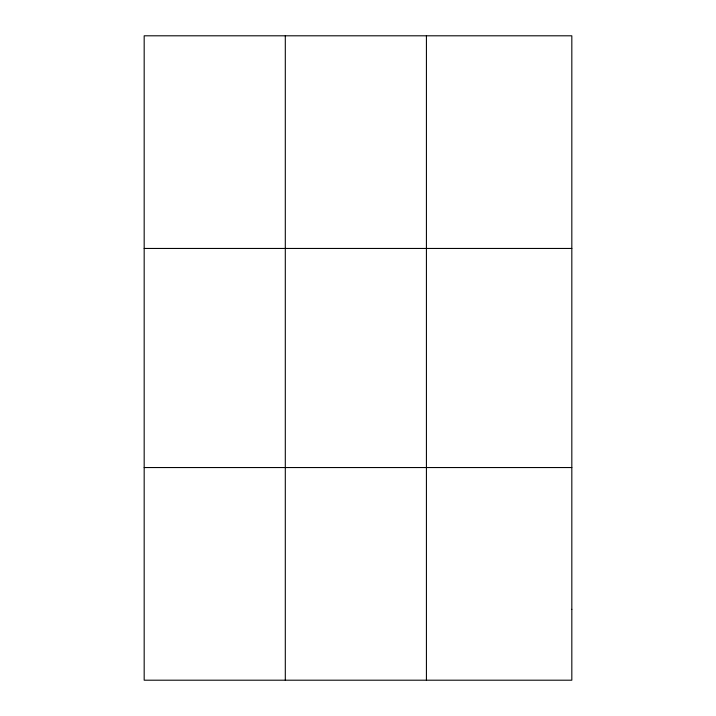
<?xml version="1.0" encoding="UTF-8"?>
<svg xmlns="http://www.w3.org/2000/svg" width="716" height="716" viewBox="0 0 716 716"><rect width="100%" height="100%" fill="white"/><g stroke="black" fill="none" stroke-linecap="round" stroke-linejoin="round"><path stroke-width="1.07" d="M285.299 35.8L285.299 680.2M426.423 35.8L426.423 680.2M144.176 248.452L571.824 248.452M144.176 467.548L571.824 467.548M571.824 609.316L571.824 680.2L144.176 680.2L144.176 35.8L571.824 35.8L571.824 609.316"/></g></svg>
